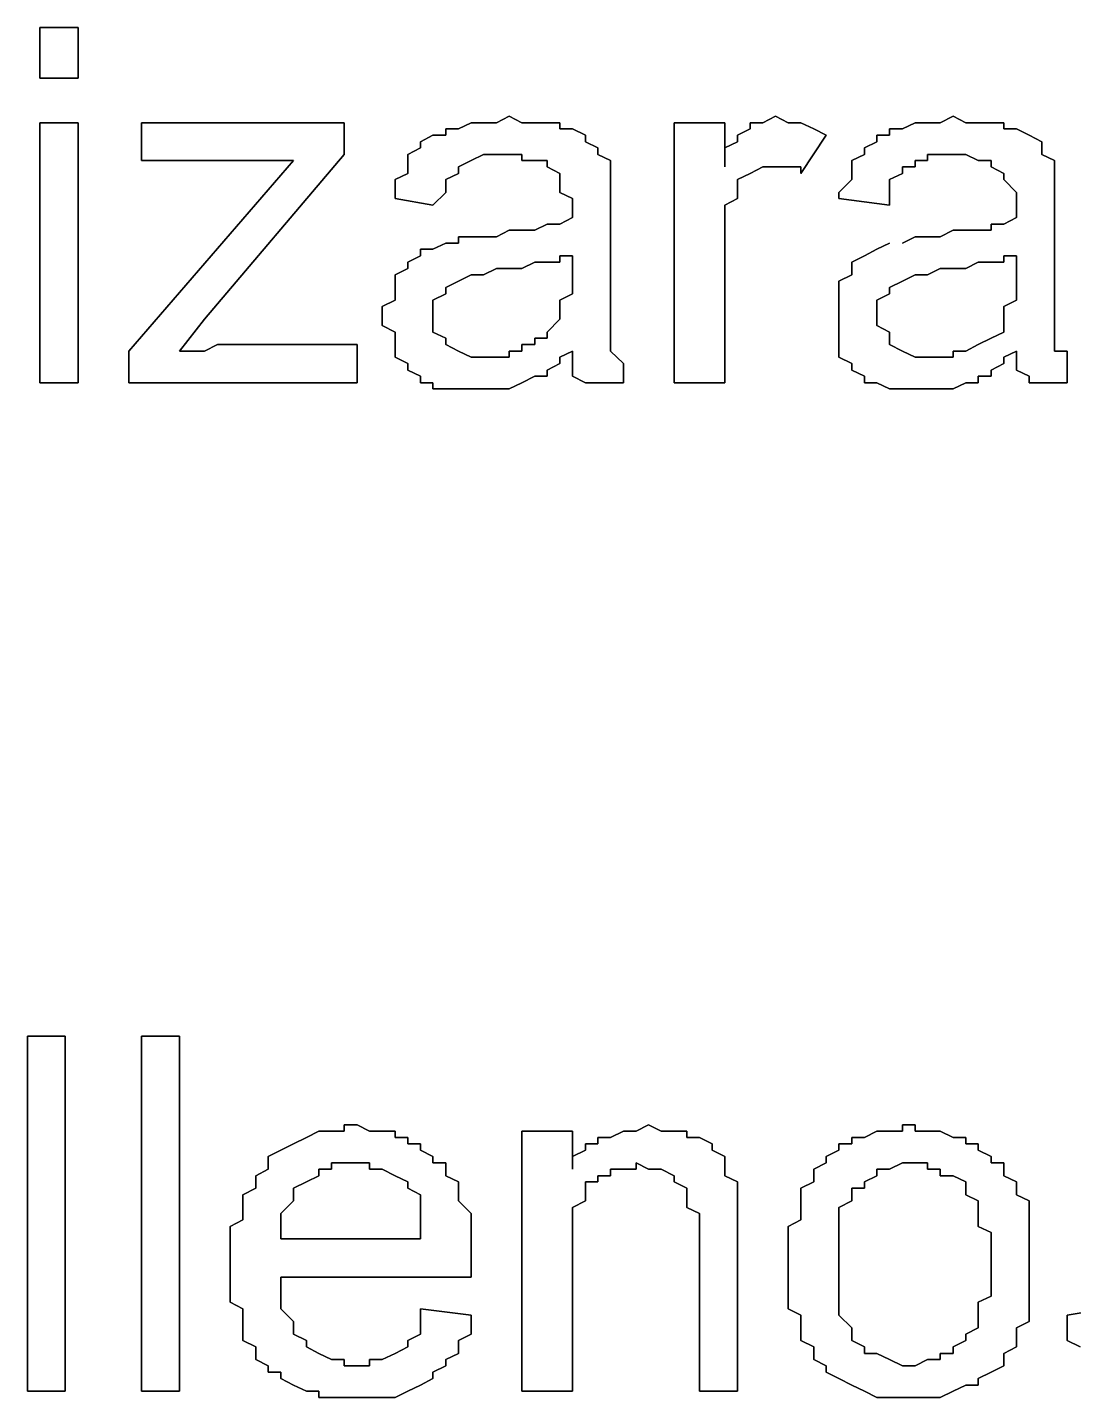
# Model space of a CAD drawing. Header units: metres. Extents: x 2.9 to 42.8, y 1.7 to 28.7.
# Drawn here: x 37.4968 to 37.7878, y 22.733 to 23.114 of the extents above; entities that cross this region are included whole.
import ezdxf

# ---------------------------------------------------------------- set-up
doc = ezdxf.new("R2010")
doc.units = ezdxf.units.M
doc.layers.add('GRIS', color=8, linetype='Continuous')

msp = doc.modelspace()

# ---------------------------------------------------------------- linework, layer by layer
at = {"layer": 'GRIS', "lineweight": -3}
for points in [[(37.5109, 23.114), (37.5003, 23.114), (37.5109, 23.114)], [(37.5003, 23.114), (37.5003, 23.0999), (37.5003, 23.114)], [(37.5109, 23.0999), (37.5109, 23.114), (37.5109, 23.0999)], [(37.5003, 23.0999), (37.5109, 23.0999), (37.5003, 23.0999)], [(37.6308, 23.0893), (37.6273, 23.0875), (37.6308, 23.0893)], [(37.6343, 23.0875), (37.6308, 23.0893), (37.6343, 23.0875)], [(37.7049, 23.0893), (37.7014, 23.0875), (37.7049, 23.0893)], [(37.7084, 23.0875), (37.7049, 23.0893), (37.7084, 23.0875)], [(37.7543, 23.0893), (37.7507, 23.0875), (37.7543, 23.0893)], [(37.7578, 23.0875), (37.7543, 23.0893), (37.7578, 23.0875)], [(37.5109, 23.0875), (37.5003, 23.0875), (37.5109, 23.0875)], [(37.5003, 23.0875), (37.5003, 23.0152), (37.5003, 23.0875)], [(37.5109, 23.0152), (37.5109, 23.0875), (37.5109, 23.0152)], [(37.5849, 23.0875), (37.5285, 23.0875), (37.5849, 23.0875)], [(37.5285, 23.0875), (37.5285, 23.077), (37.5285, 23.0875)], [(37.5849, 23.0787), (37.5849, 23.0875), (37.5849, 23.0787)], [(37.6167, 23.0858), (37.6132, 23.0858), (37.6167, 23.0858)], [(37.6132, 23.0858), (37.6132, 23.084), (37.6132, 23.0858)], [(37.6202, 23.0875), (37.6167, 23.0858), (37.6202, 23.0875)], [(37.6237, 23.0875), (37.6202, 23.0875), (37.6237, 23.0875)], [(37.6273, 23.0875), (37.6237, 23.0875), (37.6273, 23.0875)], [(37.6379, 23.0875), (37.6343, 23.0875), (37.6379, 23.0875)], [(37.6414, 23.0875), (37.6379, 23.0875), (37.6414, 23.0875)], [(37.6449, 23.0875), (37.6414, 23.0875), (37.6449, 23.0875)], [(37.6449, 23.0858), (37.6449, 23.0875), (37.6449, 23.0858)], [(37.6484, 23.0858), (37.6449, 23.0858), (37.6484, 23.0858)], [(37.652, 23.084), (37.6484, 23.0858), (37.652, 23.084)], [(37.6908, 23.0875), (37.6767, 23.0875), (37.6908, 23.0875)], [(37.6767, 23.0875), (37.6767, 23.0152), (37.6767, 23.0875)], [(37.6908, 23.0752), (37.6908, 23.0875), (37.6908, 23.0752)], [(37.6978, 23.0858), (37.6943, 23.084), (37.6978, 23.0858)], [(37.7014, 23.0875), (37.6978, 23.0875), (37.7014, 23.0875)], [(37.6978, 23.0875), (37.6978, 23.0858), (37.6978, 23.0875)], [(37.7119, 23.0875), (37.7084, 23.0875), (37.7119, 23.0875)], [(37.7155, 23.0858), (37.7119, 23.0875), (37.7155, 23.0858)], [(37.719, 23.084), (37.7155, 23.0858), (37.719, 23.084)], [(37.7402, 23.0858), (37.7366, 23.0858), (37.7402, 23.0858)], [(37.7366, 23.0858), (37.7366, 23.084), (37.7366, 23.0858)], [(37.7437, 23.0875), (37.7402, 23.0858), (37.7437, 23.0875)], [(37.7472, 23.0875), (37.7437, 23.0875), (37.7472, 23.0875)], [(37.7507, 23.0875), (37.7472, 23.0875), (37.7507, 23.0875)], [(37.7613, 23.0875), (37.7578, 23.0875), (37.7613, 23.0875)], [(37.7649, 23.0875), (37.7613, 23.0875), (37.7649, 23.0875)], [(37.7684, 23.0875), (37.7649, 23.0875), (37.7684, 23.0875)], [(37.7684, 23.0858), (37.7684, 23.0875), (37.7684, 23.0858)], [(37.7719, 23.0858), (37.7684, 23.0858), (37.7719, 23.0858)], [(37.7754, 23.084), (37.7719, 23.0858), (37.7754, 23.084)], [(37.6096, 23.084), (37.6061, 23.0822), (37.6096, 23.084)], [(37.6061, 23.0822), (37.6061, 23.0805), (37.6061, 23.0822)], [(37.6132, 23.084), (37.6096, 23.084), (37.6132, 23.084)], [(37.652, 23.0822), (37.652, 23.084), (37.652, 23.0822)], [(37.6555, 23.0805), (37.652, 23.0822), (37.6555, 23.0805)], [(37.6943, 23.0822), (37.6908, 23.0805), (37.6943, 23.0822)], [(37.6943, 23.084), (37.6943, 23.0822), (37.6943, 23.084)], [(37.7119, 23.0734), (37.719, 23.084), (37.7119, 23.0734)], [(37.7331, 23.0822), (37.7296, 23.0805), (37.7331, 23.0822)], [(37.7366, 23.084), (37.7331, 23.084), (37.7366, 23.084)], [(37.7331, 23.084), (37.7331, 23.0822), (37.7331, 23.084)], [(37.779, 23.0822), (37.7754, 23.084), (37.779, 23.0822)], [(37.779, 23.0805), (37.779, 23.0822), (37.779, 23.0805)], [(37.5461, 23.0329), (37.5849, 23.0787), (37.5461, 23.0329)], [(37.6061, 23.0805), (37.6026, 23.0787), (37.6061, 23.0805)], [(37.6026, 23.0787), (37.6026, 23.077), (37.6026, 23.0787)], [(37.6202, 23.077), (37.6237, 23.0787), (37.6202, 23.077)], [(37.6237, 23.0787), (37.6273, 23.0787), (37.6237, 23.0787)], [(37.6273, 23.0787), (37.6308, 23.0787), (37.6273, 23.0787)], [(37.6308, 23.0787), (37.6343, 23.0787), (37.6308, 23.0787)], [(37.6343, 23.0787), (37.6343, 23.077), (37.6343, 23.0787)], [(37.6555, 23.0787), (37.6555, 23.0805), (37.6555, 23.0787)], [(37.659, 23.077), (37.6555, 23.0787), (37.659, 23.077)], [(37.6908, 23.0805), (37.6908, 23.0787), (37.6908, 23.0805)], [(37.6908, 23.0787), (37.6908, 23.0752), (37.6908, 23.0787)], [(37.7296, 23.0787), (37.7261, 23.077), (37.7296, 23.0787)], [(37.7296, 23.0805), (37.7296, 23.0787), (37.7296, 23.0805)], [(37.7472, 23.077), (37.7472, 23.0787), (37.7472, 23.077)], [(37.7472, 23.0787), (37.7507, 23.0787), (37.7472, 23.0787)], [(37.7507, 23.0787), (37.7543, 23.0787), (37.7507, 23.0787)], [(37.7543, 23.0787), (37.7578, 23.0787), (37.7543, 23.0787)], [(37.7578, 23.0787), (37.7613, 23.077), (37.7578, 23.0787)], [(37.779, 23.0787), (37.779, 23.0805), (37.779, 23.0787)], [(37.7825, 23.077), (37.779, 23.0787), (37.7825, 23.077)], [(37.5708, 23.077), (37.525, 23.024), (37.5708, 23.077)], [(37.5285, 23.077), (37.5567, 23.077), (37.5285, 23.077)], [(37.5567, 23.077), (37.5603, 23.077), (37.5567, 23.077)], [(37.5603, 23.077), (37.5638, 23.077), (37.5603, 23.077)], [(37.5638, 23.077), (37.5673, 23.077), (37.5638, 23.077)], [(37.5673, 23.077), (37.5708, 23.077), (37.5673, 23.077)], [(37.6026, 23.0734), (37.5991, 23.0717), (37.6026, 23.0734)], [(37.6026, 23.077), (37.6026, 23.0752), (37.6026, 23.077)], [(37.6026, 23.0752), (37.6026, 23.0734), (37.6026, 23.0752)], [(37.6132, 23.0717), (37.6167, 23.0734), (37.6132, 23.0717)], [(37.6167, 23.0752), (37.6202, 23.077), (37.6167, 23.0752)], [(37.6167, 23.0734), (37.6167, 23.0752), (37.6167, 23.0734)], [(37.6343, 23.077), (37.6379, 23.077), (37.6343, 23.077)], [(37.6379, 23.077), (37.6414, 23.077), (37.6379, 23.077)], [(37.6414, 23.077), (37.6414, 23.0752), (37.6414, 23.077)], [(37.6414, 23.0752), (37.6449, 23.0734), (37.6414, 23.0752)], [(37.6449, 23.0734), (37.6449, 23.0717), (37.6449, 23.0734)], [(37.659, 23.0752), (37.659, 23.077), (37.659, 23.0752)], [(37.659, 23.0717), (37.659, 23.0752), (37.659, 23.0717)], [(37.6943, 23.0717), (37.6978, 23.0734), (37.6943, 23.0717)], [(37.6978, 23.0734), (37.7014, 23.0752), (37.6978, 23.0734)], [(37.7014, 23.0752), (37.7049, 23.0752), (37.7014, 23.0752)], [(37.7049, 23.0752), (37.7084, 23.0752), (37.7049, 23.0752)], [(37.7084, 23.0752), (37.7119, 23.0752), (37.7084, 23.0752)], [(37.7119, 23.0752), (37.7119, 23.0734), (37.7119, 23.0752)], [(37.7261, 23.077), (37.7261, 23.0752), (37.7261, 23.077)], [(37.7261, 23.0752), (37.7261, 23.0734), (37.7261, 23.0752)], [(37.7261, 23.0734), (37.7261, 23.0717), (37.7261, 23.0734)], [(37.7366, 23.0717), (37.7402, 23.0734), (37.7366, 23.0717)], [(37.7402, 23.0734), (37.7402, 23.0752), (37.7402, 23.0734)], [(37.7402, 23.0752), (37.7437, 23.0752), (37.7402, 23.0752)], [(37.7437, 23.0752), (37.7437, 23.077), (37.7437, 23.0752)], [(37.7437, 23.077), (37.7472, 23.077), (37.7437, 23.077)], [(37.7613, 23.077), (37.7649, 23.077), (37.7613, 23.077)], [(37.7649, 23.077), (37.7649, 23.0752), (37.7649, 23.077)], [(37.7649, 23.0752), (37.7684, 23.0734), (37.7649, 23.0752)], [(37.7684, 23.0734), (37.7684, 23.0717), (37.7684, 23.0734)], [(37.7825, 23.0752), (37.7825, 23.077), (37.7825, 23.0752)], [(37.7825, 23.0717), (37.7825, 23.0752), (37.7825, 23.0717)], [(37.5991, 23.0717), (37.5991, 23.0681), (37.5991, 23.0717)], [(37.6132, 23.0699), (37.6132, 23.0717), (37.6132, 23.0699)], [(37.6132, 23.0681), (37.6132, 23.0699), (37.6132, 23.0681)], [(37.6449, 23.0717), (37.6449, 23.0681), (37.6449, 23.0717)], [(37.659, 23.0681), (37.659, 23.0717), (37.659, 23.0681)], [(37.6943, 23.0699), (37.6943, 23.0717), (37.6943, 23.0699)], [(37.6943, 23.0681), (37.6943, 23.0699), (37.6943, 23.0681)], [(37.7261, 23.0717), (37.7225, 23.0681), (37.7261, 23.0717)], [(37.7366, 23.0699), (37.7366, 23.0717), (37.7366, 23.0699)], [(37.7366, 23.0681), (37.7366, 23.0699), (37.7366, 23.0681)], [(37.7684, 23.0717), (37.7719, 23.0681), (37.7684, 23.0717)], [(37.7825, 23.0681), (37.7825, 23.0717), (37.7825, 23.0681)], [(37.5991, 23.0681), (37.5991, 23.0664), (37.5991, 23.0681)], [(37.5991, 23.0664), (37.6096, 23.0646), (37.5991, 23.0664)], [(37.6096, 23.0646), (37.6132, 23.0681), (37.6096, 23.0646)], [(37.6449, 23.0681), (37.6484, 23.0664), (37.6449, 23.0681)], [(37.6484, 23.0664), (37.6484, 23.0628), (37.6484, 23.0664)], [(37.659, 23.0664), (37.659, 23.0681), (37.659, 23.0664)], [(37.659, 23.0628), (37.659, 23.0664), (37.659, 23.0628)], [(37.6908, 23.0646), (37.6943, 23.0664), (37.6908, 23.0646)], [(37.6943, 23.0664), (37.6943, 23.0681), (37.6943, 23.0664)], [(37.7225, 23.0681), (37.7225, 23.0664), (37.7225, 23.0681)], [(37.7225, 23.0664), (37.7366, 23.0646), (37.7225, 23.0664)], [(37.7366, 23.0646), (37.7366, 23.0681), (37.7366, 23.0646)], [(37.7719, 23.0681), (37.7719, 23.0664), (37.7719, 23.0681)], [(37.7719, 23.0664), (37.7719, 23.0628), (37.7719, 23.0664)], [(37.7825, 23.0664), (37.7825, 23.0681), (37.7825, 23.0664)], [(37.7825, 23.0628), (37.7825, 23.0664), (37.7825, 23.0628)], [(37.6484, 23.0628), (37.6484, 23.0611), (37.6484, 23.0628)], [(37.659, 23.0611), (37.659, 23.0628), (37.659, 23.0611)], [(37.6908, 23.0628), (37.6908, 23.0646), (37.6908, 23.0628)], [(37.6908, 23.0593), (37.6908, 23.0628), (37.6908, 23.0593)], [(37.7719, 23.0628), (37.7719, 23.0611), (37.7719, 23.0628)], [(37.7825, 23.0611), (37.7825, 23.0628), (37.7825, 23.0611)], [(37.6414, 23.0593), (37.6379, 23.0576), (37.6414, 23.0593)], [(37.6449, 23.0593), (37.6414, 23.0593), (37.6449, 23.0593)], [(37.6484, 23.0611), (37.6449, 23.0593), (37.6484, 23.0611)], [(37.659, 23.0452), (37.659, 23.0611), (37.659, 23.0452)], [(37.6908, 23.0576), (37.6908, 23.0593), (37.6908, 23.0576)], [(37.7684, 23.0593), (37.7649, 23.0593), (37.7684, 23.0593)], [(37.7649, 23.0593), (37.7649, 23.0576), (37.7649, 23.0593)], [(37.7719, 23.0611), (37.7684, 23.0593), (37.7719, 23.0611)], [(37.7825, 23.0452), (37.7825, 23.0611), (37.7825, 23.0452)], [(37.6202, 23.0558), (37.6167, 23.0558), (37.6202, 23.0558)], [(37.6167, 23.0558), (37.6167, 23.054), (37.6167, 23.0558)], [(37.6237, 23.0558), (37.6202, 23.0558), (37.6237, 23.0558)], [(37.6273, 23.0558), (37.6237, 23.0558), (37.6273, 23.0558)], [(37.6308, 23.0576), (37.6273, 23.0558), (37.6308, 23.0576)], [(37.6343, 23.0576), (37.6308, 23.0576), (37.6343, 23.0576)], [(37.6379, 23.0576), (37.6343, 23.0576), (37.6379, 23.0576)], [(37.6908, 23.0558), (37.6908, 23.0576), (37.6908, 23.0558)], [(37.6908, 23.0523), (37.6908, 23.0558), (37.6908, 23.0523)], [(37.7437, 23.0558), (37.7402, 23.054), (37.7437, 23.0558)], [(37.7472, 23.0558), (37.7437, 23.0558), (37.7472, 23.0558)], [(37.7507, 23.0558), (37.7472, 23.0558), (37.7507, 23.0558)], [(37.7543, 23.0576), (37.7507, 23.0558), (37.7543, 23.0576)], [(37.7578, 23.0576), (37.7543, 23.0576), (37.7578, 23.0576)], [(37.7613, 23.0576), (37.7578, 23.0576), (37.7613, 23.0576)], [(37.7649, 23.0576), (37.7613, 23.0576), (37.7649, 23.0576)], [(37.6096, 23.0523), (37.6061, 23.0523), (37.6096, 23.0523)], [(37.6061, 23.0523), (37.6061, 23.0505), (37.6061, 23.0523)], [(37.6132, 23.054), (37.6096, 23.0523), (37.6132, 23.054)], [(37.6167, 23.054), (37.6132, 23.054), (37.6167, 23.054)], [(37.6908, 23.0152), (37.6908, 23.0523), (37.6908, 23.0152)], [(37.7331, 23.0523), (37.7296, 23.0505), (37.7331, 23.0523)], [(37.7366, 23.054), (37.7331, 23.0523), (37.7366, 23.054)], [(37.6026, 23.047), (37.5991, 23.0452), (37.6026, 23.047)], [(37.6061, 23.0505), (37.6026, 23.0487), (37.6061, 23.0505)], [(37.6026, 23.0487), (37.6026, 23.047), (37.6026, 23.0487)], [(37.6237, 23.0452), (37.6273, 23.047), (37.6237, 23.0452)], [(37.6273, 23.047), (37.6308, 23.047), (37.6273, 23.047)], [(37.6308, 23.047), (37.6343, 23.047), (37.6308, 23.047)], [(37.6343, 23.047), (37.6379, 23.0487), (37.6343, 23.047)], [(37.6379, 23.0487), (37.6414, 23.0487), (37.6379, 23.0487)], [(37.6414, 23.0487), (37.6449, 23.0487), (37.6414, 23.0487)], [(37.6449, 23.0487), (37.6449, 23.0505), (37.6449, 23.0487)], [(37.6449, 23.0505), (37.6484, 23.0505), (37.6449, 23.0505)], [(37.6484, 23.0505), (37.6484, 23.047), (37.6484, 23.0505)], [(37.6484, 23.047), (37.6484, 23.0452), (37.6484, 23.047)], [(37.7296, 23.0505), (37.7261, 23.0487), (37.7296, 23.0505)], [(37.7261, 23.0487), (37.7261, 23.047), (37.7261, 23.0487)], [(37.7261, 23.047), (37.7261, 23.0452), (37.7261, 23.047)], [(37.7472, 23.0452), (37.7507, 23.047), (37.7472, 23.0452)], [(37.7507, 23.047), (37.7543, 23.047), (37.7507, 23.047)], [(37.7543, 23.047), (37.7578, 23.047), (37.7543, 23.047)], [(37.7578, 23.047), (37.7613, 23.0487), (37.7578, 23.047)], [(37.7613, 23.0487), (37.7649, 23.0487), (37.7613, 23.0487)], [(37.7649, 23.0487), (37.7684, 23.0487), (37.7649, 23.0487)], [(37.7684, 23.0487), (37.7684, 23.0505), (37.7684, 23.0487)], [(37.7684, 23.0505), (37.7719, 23.0505), (37.7684, 23.0505)], [(37.7719, 23.0505), (37.7719, 23.047), (37.7719, 23.0505)], [(37.7719, 23.047), (37.7719, 23.0452), (37.7719, 23.047)], [(37.5991, 23.0452), (37.5991, 23.0434), (37.5991, 23.0452)], [(37.5991, 23.0434), (37.5991, 23.0399), (37.5991, 23.0434)], [(37.6132, 23.0417), (37.6167, 23.0434), (37.6132, 23.0417)], [(37.6167, 23.0434), (37.6202, 23.0452), (37.6167, 23.0434)], [(37.6202, 23.0452), (37.6237, 23.0452), (37.6202, 23.0452)], [(37.6484, 23.0452), (37.6484, 23.0434), (37.6484, 23.0452)], [(37.6484, 23.0434), (37.6484, 23.0399), (37.6484, 23.0434)], [(37.659, 23.0417), (37.659, 23.0452), (37.659, 23.0417)], [(37.7261, 23.0452), (37.7225, 23.0434), (37.7261, 23.0452)], [(37.7225, 23.0434), (37.7225, 23.0399), (37.7225, 23.0434)], [(37.7366, 23.0417), (37.7402, 23.0434), (37.7366, 23.0417)], [(37.7402, 23.0434), (37.7437, 23.0452), (37.7402, 23.0434)], [(37.7437, 23.0452), (37.7472, 23.0452), (37.7437, 23.0452)], [(37.7719, 23.0452), (37.7719, 23.0434), (37.7719, 23.0452)], [(37.7719, 23.0434), (37.7719, 23.0399), (37.7719, 23.0434)], [(37.7825, 23.0417), (37.7825, 23.0452), (37.7825, 23.0417)], [(37.5991, 23.0399), (37.5991, 23.0382), (37.5991, 23.0399)], [(37.6096, 23.0382), (37.6132, 23.0399), (37.6096, 23.0382)], [(37.6132, 23.0399), (37.6132, 23.0417), (37.6132, 23.0399)], [(37.6484, 23.0399), (37.6449, 23.0382), (37.6484, 23.0399)], [(37.659, 23.0382), (37.659, 23.0417), (37.659, 23.0382)], [(37.7225, 23.0399), (37.7225, 23.0382), (37.7225, 23.0399)], [(37.7331, 23.0382), (37.7366, 23.0399), (37.7331, 23.0382)], [(37.7366, 23.0399), (37.7366, 23.0417), (37.7366, 23.0399)], [(37.7719, 23.0399), (37.7719, 23.0382), (37.7719, 23.0399)], [(37.7825, 23.0382), (37.7825, 23.0417), (37.7825, 23.0382)], [(37.5991, 23.0382), (37.5955, 23.0364), (37.5991, 23.0382)], [(37.5955, 23.0364), (37.5955, 23.0329), (37.5955, 23.0364)], [(37.6096, 23.0346), (37.6096, 23.0382), (37.6096, 23.0346)], [(37.6449, 23.0382), (37.6449, 23.0364), (37.6449, 23.0382)], [(37.6449, 23.0364), (37.6449, 23.0346), (37.6449, 23.0364)], [(37.659, 23.0346), (37.659, 23.0382), (37.659, 23.0346)], [(37.7225, 23.0382), (37.7225, 23.0364), (37.7225, 23.0382)], [(37.7225, 23.0364), (37.7225, 23.0329), (37.7225, 23.0364)], [(37.7331, 23.0346), (37.7331, 23.0382), (37.7331, 23.0346)], [(37.7719, 23.0382), (37.7684, 23.0364), (37.7719, 23.0382)], [(37.7684, 23.0364), (37.7684, 23.0346), (37.7684, 23.0364)], [(37.7825, 23.0346), (37.7825, 23.0382), (37.7825, 23.0346)], [(37.5391, 23.024), (37.5461, 23.0329), (37.5391, 23.024)], [(37.5955, 23.0329), (37.5955, 23.0311), (37.5955, 23.0329)], [(37.6096, 23.0311), (37.6096, 23.0346), (37.6096, 23.0311)], [(37.6449, 23.0329), (37.6414, 23.0293), (37.6449, 23.0329)], [(37.6449, 23.0346), (37.6449, 23.0329), (37.6449, 23.0346)], [(37.659, 23.0329), (37.659, 23.0346), (37.659, 23.0329)], [(37.659, 23.0293), (37.659, 23.0329), (37.659, 23.0293)], [(37.7225, 23.0329), (37.7225, 23.0311), (37.7225, 23.0329)], [(37.7331, 23.0311), (37.7331, 23.0346), (37.7331, 23.0311)], [(37.7684, 23.0346), (37.7684, 23.0329), (37.7684, 23.0346)], [(37.7684, 23.0329), (37.7684, 23.0293), (37.7684, 23.0329)], [(37.7825, 23.0329), (37.7825, 23.0346), (37.7825, 23.0329)], [(37.7825, 23.0293), (37.7825, 23.0329), (37.7825, 23.0293)], [(37.5955, 23.0311), (37.5991, 23.0293), (37.5955, 23.0311)], [(37.5991, 23.0293), (37.5991, 23.0258), (37.5991, 23.0293)], [(37.6096, 23.0293), (37.6096, 23.0311), (37.6096, 23.0293)], [(37.6132, 23.0276), (37.6096, 23.0293), (37.6132, 23.0276)], [(37.6414, 23.0293), (37.6414, 23.0276), (37.6414, 23.0293)], [(37.659, 23.0276), (37.659, 23.0293), (37.659, 23.0276)], [(37.7225, 23.0311), (37.7225, 23.0293), (37.7225, 23.0311)], [(37.7225, 23.0293), (37.7225, 23.0258), (37.7225, 23.0293)], [(37.7366, 23.0293), (37.7331, 23.0311), (37.7366, 23.0293)], [(37.7366, 23.0276), (37.7366, 23.0293), (37.7366, 23.0276)], [(37.7684, 23.0293), (37.7649, 23.0276), (37.7684, 23.0293)], [(37.7825, 23.0276), (37.7825, 23.0293), (37.7825, 23.0276)], [(37.525, 23.024), (37.525, 23.0152), (37.525, 23.024)], [(37.5426, 23.024), (37.5391, 23.024), (37.5426, 23.024)], [(37.5461, 23.024), (37.5426, 23.024), (37.5461, 23.024)], [(37.5497, 23.0258), (37.5461, 23.024), (37.5497, 23.0258)], [(37.5532, 23.0258), (37.5497, 23.0258), (37.5532, 23.0258)], [(37.5567, 23.0258), (37.5532, 23.0258), (37.5567, 23.0258)], [(37.5885, 23.0258), (37.5567, 23.0258), (37.5885, 23.0258)], [(37.5885, 23.0152), (37.5885, 23.0258), (37.5885, 23.0152)], [(37.5991, 23.0258), (37.5991, 23.024), (37.5991, 23.0258)], [(37.5991, 23.024), (37.5991, 23.0223), (37.5991, 23.024)], [(37.6132, 23.0258), (37.6132, 23.0276), (37.6132, 23.0258)], [(37.6167, 23.024), (37.6132, 23.0258), (37.6167, 23.024)], [(37.6202, 23.0223), (37.6167, 23.024), (37.6202, 23.0223)], [(37.6343, 23.024), (37.6308, 23.024), (37.6343, 23.024)], [(37.6308, 23.024), (37.6308, 23.0223), (37.6308, 23.024)], [(37.6379, 23.0258), (37.6343, 23.0258), (37.6379, 23.0258)], [(37.6343, 23.0258), (37.6343, 23.024), (37.6343, 23.0258)], [(37.6414, 23.0276), (37.6379, 23.0276), (37.6414, 23.0276)], [(37.6379, 23.0276), (37.6379, 23.0258), (37.6379, 23.0276)], [(37.6449, 23.0223), (37.6484, 23.024), (37.6449, 23.0223)], [(37.6484, 23.024), (37.6484, 23.0205), (37.6484, 23.024)], [(37.659, 23.0258), (37.659, 23.0276), (37.659, 23.0258)], [(37.659, 23.024), (37.659, 23.0258), (37.659, 23.024)], [(37.6626, 23.0205), (37.659, 23.024), (37.6626, 23.0205)], [(37.7225, 23.0258), (37.7225, 23.024), (37.7225, 23.0258)], [(37.7225, 23.024), (37.7225, 23.0223), (37.7225, 23.024)], [(37.7366, 23.0258), (37.7366, 23.0276), (37.7366, 23.0258)], [(37.7402, 23.024), (37.7366, 23.0258), (37.7402, 23.024)], [(37.7437, 23.0223), (37.7402, 23.024), (37.7437, 23.0223)], [(37.7578, 23.024), (37.7543, 23.024), (37.7578, 23.024)], [(37.7543, 23.024), (37.7543, 23.0223), (37.7543, 23.024)], [(37.7613, 23.0258), (37.7578, 23.024), (37.7613, 23.0258)], [(37.7649, 23.0276), (37.7613, 23.0258), (37.7649, 23.0276)], [(37.7684, 23.0223), (37.7719, 23.024), (37.7684, 23.0223)], [(37.7719, 23.024), (37.7719, 23.0205), (37.7719, 23.024)], [(37.7825, 23.0258), (37.7825, 23.0276), (37.7825, 23.0258)], [(37.7825, 23.024), (37.7825, 23.0258), (37.7825, 23.024)], [(37.786, 23.024), (37.7825, 23.024), (37.786, 23.024)], [(37.786, 23.0205), (37.786, 23.024), (37.786, 23.0205)], [(37.5991, 23.0223), (37.6026, 23.0205), (37.5991, 23.0223)], [(37.6026, 23.0205), (37.6026, 23.0187), (37.6026, 23.0205)], [(37.6237, 23.0223), (37.6202, 23.0223), (37.6237, 23.0223)], [(37.6273, 23.0223), (37.6237, 23.0223), (37.6273, 23.0223)], [(37.6308, 23.0223), (37.6273, 23.0223), (37.6308, 23.0223)], [(37.6414, 23.0187), (37.6449, 23.0205), (37.6414, 23.0187)], [(37.6449, 23.0205), (37.6449, 23.0223), (37.6449, 23.0205)], [(37.6484, 23.0205), (37.6484, 23.0187), (37.6484, 23.0205)], [(37.6626, 23.0187), (37.6626, 23.0205), (37.6626, 23.0187)], [(37.7225, 23.0223), (37.7261, 23.0205), (37.7225, 23.0223)], [(37.7261, 23.0205), (37.7261, 23.0187), (37.7261, 23.0205)], [(37.7472, 23.0223), (37.7437, 23.0223), (37.7472, 23.0223)], [(37.7507, 23.0223), (37.7472, 23.0223), (37.7507, 23.0223)], [(37.7543, 23.0223), (37.7507, 23.0223), (37.7543, 23.0223)], [(37.7649, 23.0187), (37.7684, 23.0205), (37.7649, 23.0187)], [(37.7684, 23.0205), (37.7684, 23.0223), (37.7684, 23.0205)], [(37.7719, 23.0205), (37.7719, 23.0187), (37.7719, 23.0205)], [(37.786, 23.0187), (37.786, 23.0205), (37.786, 23.0187)], [(37.6026, 23.0187), (37.6061, 23.017), (37.6026, 23.0187)], [(37.6061, 23.017), (37.6061, 23.0152), (37.6061, 23.017)], [(37.6343, 23.0152), (37.6379, 23.017), (37.6343, 23.0152)], [(37.6379, 23.017), (37.6414, 23.017), (37.6379, 23.017)], [(37.6414, 23.017), (37.6414, 23.0187), (37.6414, 23.017)], [(37.6484, 23.0187), (37.6484, 23.017), (37.6484, 23.0187)], [(37.6484, 23.017), (37.652, 23.0152), (37.6484, 23.017)], [(37.6626, 23.017), (37.6626, 23.0187), (37.6626, 23.017)], [(37.6626, 23.0152), (37.6626, 23.017), (37.6626, 23.0152)], [(37.7261, 23.0187), (37.7296, 23.017), (37.7261, 23.0187)], [(37.7296, 23.017), (37.7296, 23.0152), (37.7296, 23.017)], [(37.7613, 23.0152), (37.7613, 23.017), (37.7613, 23.0152)], [(37.7613, 23.017), (37.7649, 23.017), (37.7613, 23.017)], [(37.7649, 23.017), (37.7649, 23.0187), (37.7649, 23.017)], [(37.7719, 23.0187), (37.7754, 23.017), (37.7719, 23.0187)], [(37.7754, 23.017), (37.7754, 23.0152), (37.7754, 23.017)], [(37.786, 23.017), (37.786, 23.0187), (37.786, 23.017)], [(37.786, 23.0152), (37.786, 23.017), (37.786, 23.0152)], [(37.5003, 23.0152), (37.5109, 23.0152), (37.5003, 23.0152)], [(37.525, 23.0152), (37.5885, 23.0152), (37.525, 23.0152)], [(37.6061, 23.0152), (37.6096, 23.0152), (37.6061, 23.0152)], [(37.6096, 23.0152), (37.6096, 23.0135), (37.6096, 23.0152)], [(37.6096, 23.0135), (37.6132, 23.0135), (37.6096, 23.0135)], [(37.6132, 23.0135), (37.6167, 23.0135), (37.6132, 23.0135)], [(37.6167, 23.0135), (37.6202, 23.0135), (37.6167, 23.0135)], [(37.6202, 23.0135), (37.6237, 23.0135), (37.6202, 23.0135)], [(37.6237, 23.0135), (37.6273, 23.0135), (37.6237, 23.0135)], [(37.6273, 23.0135), (37.6308, 23.0135), (37.6273, 23.0135)], [(37.6308, 23.0135), (37.6343, 23.0152), (37.6308, 23.0135)], [(37.652, 23.0152), (37.6626, 23.0152), (37.652, 23.0152)], [(37.6767, 23.0152), (37.6908, 23.0152), (37.6767, 23.0152)], [(37.7296, 23.0152), (37.7331, 23.0152), (37.7296, 23.0152)], [(37.7331, 23.0152), (37.7366, 23.0135), (37.7331, 23.0152)], [(37.7366, 23.0135), (37.7402, 23.0135), (37.7366, 23.0135)], [(37.7402, 23.0135), (37.7437, 23.0135), (37.7402, 23.0135)], [(37.7437, 23.0135), (37.7472, 23.0135), (37.7437, 23.0135)], [(37.7472, 23.0135), (37.7507, 23.0135), (37.7472, 23.0135)], [(37.7507, 23.0135), (37.7543, 23.0135), (37.7507, 23.0135)], [(37.7543, 23.0135), (37.7578, 23.0152), (37.7543, 23.0135)], [(37.7578, 23.0152), (37.7613, 23.0152), (37.7578, 23.0152)], [(37.7754, 23.0152), (37.786, 23.0152), (37.7754, 23.0152)], [(37.5073, 22.8335), (37.4968, 22.8335), (37.5073, 22.8335)], [(37.4968, 22.8335), (37.4968, 22.7348), (37.4968, 22.8335)], [(37.5073, 22.7348), (37.5073, 22.8335), (37.5073, 22.7348)], [(37.5391, 22.8335), (37.5285, 22.8335), (37.5391, 22.8335)], [(37.5285, 22.8335), (37.5285, 22.7348), (37.5285, 22.8335)], [(37.5391, 22.7348), (37.5391, 22.8335), (37.5391, 22.7348)], [(37.5779, 22.8071), (37.5744, 22.8053), (37.5779, 22.8071)], [(37.5814, 22.8071), (37.5779, 22.8071), (37.5814, 22.8071)], [(37.5849, 22.8071), (37.5814, 22.8071), (37.5849, 22.8071)], [(37.5885, 22.8088), (37.5849, 22.8088), (37.5885, 22.8088)], [(37.5849, 22.8088), (37.5849, 22.8071), (37.5849, 22.8088)], [(37.592, 22.8071), (37.5885, 22.8088), (37.592, 22.8071)], [(37.5955, 22.8071), (37.592, 22.8071), (37.5955, 22.8071)], [(37.5991, 22.8071), (37.5955, 22.8071), (37.5991, 22.8071)], [(37.5991, 22.8053), (37.5991, 22.8071), (37.5991, 22.8053)], [(37.6484, 22.8071), (37.6343, 22.8071), (37.6484, 22.8071)], [(37.6343, 22.8071), (37.6343, 22.7348), (37.6343, 22.8071)], [(37.6484, 22.7965), (37.6484, 22.8071), (37.6484, 22.7965)], [(37.6626, 22.8071), (37.659, 22.8053), (37.6626, 22.8071)], [(37.6661, 22.8071), (37.6626, 22.8071), (37.6661, 22.8071)], [(37.6696, 22.8088), (37.6661, 22.8071), (37.6696, 22.8088)], [(37.6731, 22.8071), (37.6696, 22.8088), (37.6731, 22.8071)], [(37.6767, 22.8071), (37.6731, 22.8071), (37.6767, 22.8071)], [(37.6802, 22.8071), (37.6767, 22.8071), (37.6802, 22.8071)], [(37.6802, 22.8053), (37.6802, 22.8071), (37.6802, 22.8053)], [(37.7331, 22.8071), (37.7296, 22.8053), (37.7331, 22.8071)], [(37.7366, 22.8071), (37.7331, 22.8071), (37.7366, 22.8071)], [(37.7402, 22.8071), (37.7366, 22.8071), (37.7402, 22.8071)], [(37.7437, 22.8088), (37.7402, 22.8088), (37.7437, 22.8088)], [(37.7402, 22.8088), (37.7402, 22.8071), (37.7402, 22.8088)], [(37.7437, 22.8071), (37.7437, 22.8088), (37.7437, 22.8071)], [(37.7472, 22.8071), (37.7437, 22.8071), (37.7472, 22.8071)], [(37.7507, 22.8071), (37.7472, 22.8071), (37.7507, 22.8071)], [(37.7543, 22.8053), (37.7507, 22.8071), (37.7543, 22.8053)], [(37.5708, 22.8036), (37.5673, 22.8018), (37.5708, 22.8036)], [(37.5744, 22.8053), (37.5708, 22.8036), (37.5744, 22.8053)], [(37.6026, 22.8053), (37.5991, 22.8053), (37.6026, 22.8053)], [(37.6026, 22.8036), (37.6026, 22.8053), (37.6026, 22.8036)], [(37.6061, 22.8036), (37.6026, 22.8036), (37.6061, 22.8036)], [(37.6061, 22.8018), (37.6061, 22.8036), (37.6061, 22.8018)], [(37.6555, 22.8036), (37.652, 22.8036), (37.6555, 22.8036)], [(37.652, 22.8036), (37.652, 22.8018), (37.652, 22.8036)], [(37.659, 22.8053), (37.6555, 22.8053), (37.659, 22.8053)], [(37.6555, 22.8053), (37.6555, 22.8036), (37.6555, 22.8053)], [(37.6837, 22.8053), (37.6802, 22.8053), (37.6837, 22.8053)], [(37.6873, 22.8036), (37.6837, 22.8053), (37.6873, 22.8036)], [(37.6873, 22.8018), (37.6873, 22.8036), (37.6873, 22.8018)], [(37.7261, 22.8036), (37.7225, 22.8036), (37.7261, 22.8036)], [(37.7225, 22.8036), (37.7225, 22.8018), (37.7225, 22.8036)], [(37.7296, 22.8053), (37.7261, 22.8053), (37.7296, 22.8053)], [(37.7261, 22.8053), (37.7261, 22.8036), (37.7261, 22.8053)], [(37.7578, 22.8053), (37.7543, 22.8053), (37.7578, 22.8053)], [(37.7578, 22.8036), (37.7578, 22.8053), (37.7578, 22.8036)], [(37.7613, 22.8036), (37.7578, 22.8036), (37.7613, 22.8036)], [(37.7613, 22.8018), (37.7613, 22.8036), (37.7613, 22.8018)], [(37.5673, 22.8018), (37.5638, 22.8), (37.5673, 22.8018)], [(37.5638, 22.8), (37.5638, 22.7983), (37.5638, 22.8)], [(37.6096, 22.8), (37.6061, 22.8018), (37.6096, 22.8)], [(37.6096, 22.7983), (37.6096, 22.8), (37.6096, 22.7983)], [(37.652, 22.8018), (37.6484, 22.8), (37.652, 22.8018)], [(37.6484, 22.8), (37.6484, 22.7983), (37.6484, 22.8)], [(37.6908, 22.8), (37.6873, 22.8018), (37.6908, 22.8)], [(37.6908, 22.7983), (37.6908, 22.8), (37.6908, 22.7983)], [(37.7225, 22.8018), (37.719, 22.8), (37.7225, 22.8018)], [(37.719, 22.8), (37.719, 22.7983), (37.719, 22.8)], [(37.7649, 22.8), (37.7613, 22.8018), (37.7649, 22.8)], [(37.7649, 22.7983), (37.7649, 22.8), (37.7649, 22.7983)], [(37.5638, 22.7965), (37.5603, 22.7947), (37.5638, 22.7965)], [(37.5638, 22.7983), (37.5638, 22.7965), (37.5638, 22.7983)], [(37.5779, 22.7947), (37.5779, 22.7965), (37.5779, 22.7947)], [(37.5779, 22.7965), (37.5814, 22.7965), (37.5779, 22.7965)], [(37.5814, 22.7965), (37.5814, 22.7983), (37.5814, 22.7965)], [(37.5814, 22.7983), (37.5849, 22.7983), (37.5814, 22.7983)], [(37.5849, 22.7983), (37.5885, 22.7983), (37.5849, 22.7983)], [(37.5885, 22.7983), (37.592, 22.7983), (37.5885, 22.7983)], [(37.592, 22.7983), (37.592, 22.7965), (37.592, 22.7983)], [(37.592, 22.7965), (37.5955, 22.7965), (37.592, 22.7965)], [(37.5955, 22.7965), (37.5991, 22.7947), (37.5955, 22.7965)], [(37.6132, 22.7983), (37.6096, 22.7983), (37.6132, 22.7983)], [(37.6132, 22.7965), (37.6132, 22.7983), (37.6132, 22.7965)], [(37.6132, 22.7947), (37.6132, 22.7965), (37.6132, 22.7947)], [(37.6484, 22.7983), (37.6484, 22.7965), (37.6484, 22.7983)], [(37.659, 22.7947), (37.659, 22.7965), (37.659, 22.7947)], [(37.659, 22.7965), (37.6626, 22.7965), (37.659, 22.7965)], [(37.6626, 22.7965), (37.6661, 22.7965), (37.6626, 22.7965)], [(37.6661, 22.7965), (37.6661, 22.7983), (37.6661, 22.7965)], [(37.6661, 22.7983), (37.6696, 22.7965), (37.6661, 22.7983)], [(37.6696, 22.7965), (37.6731, 22.7965), (37.6696, 22.7965)], [(37.6731, 22.7965), (37.6767, 22.7947), (37.6731, 22.7965)], [(37.6908, 22.7947), (37.6908, 22.7983), (37.6908, 22.7947)], [(37.719, 22.7983), (37.7155, 22.7965), (37.719, 22.7983)], [(37.7155, 22.7965), (37.7155, 22.7947), (37.7155, 22.7965)], [(37.7331, 22.7947), (37.7331, 22.7965), (37.7331, 22.7947)], [(37.7331, 22.7965), (37.7366, 22.7965), (37.7331, 22.7965)], [(37.7366, 22.7965), (37.7402, 22.7983), (37.7366, 22.7965)], [(37.7402, 22.7983), (37.7437, 22.7983), (37.7402, 22.7983)], [(37.7437, 22.7983), (37.7472, 22.7983), (37.7437, 22.7983)], [(37.7472, 22.7983), (37.7472, 22.7965), (37.7472, 22.7983)], [(37.7472, 22.7965), (37.7507, 22.7965), (37.7472, 22.7965)], [(37.7507, 22.7965), (37.7507, 22.7947), (37.7507, 22.7965)], [(37.7684, 22.7983), (37.7649, 22.7983), (37.7684, 22.7983)], [(37.7684, 22.7965), (37.7684, 22.7983), (37.7684, 22.7965)], [(37.7684, 22.7947), (37.7684, 22.7965), (37.7684, 22.7947)], [(37.5603, 22.7947), (37.5603, 22.793), (37.5603, 22.7947)], [(37.5603, 22.793), (37.5603, 22.7912), (37.5603, 22.793)], [(37.5708, 22.7912), (37.5744, 22.793), (37.5708, 22.7912)], [(37.5744, 22.793), (37.5779, 22.7947), (37.5744, 22.793)], [(37.5991, 22.7947), (37.6026, 22.793), (37.5991, 22.7947)], [(37.6026, 22.793), (37.6026, 22.7912), (37.6026, 22.793)], [(37.6167, 22.793), (37.6132, 22.7947), (37.6167, 22.793)], [(37.6167, 22.7912), (37.6167, 22.793), (37.6167, 22.7912)], [(37.652, 22.7912), (37.652, 22.793), (37.652, 22.7912)], [(37.652, 22.793), (37.6555, 22.793), (37.652, 22.793)], [(37.6555, 22.793), (37.6555, 22.7947), (37.6555, 22.793)], [(37.6555, 22.7947), (37.659, 22.7947), (37.6555, 22.7947)], [(37.6767, 22.7947), (37.6767, 22.793), (37.6767, 22.7947)], [(37.6767, 22.793), (37.6802, 22.7912), (37.6767, 22.793)], [(37.6943, 22.793), (37.6908, 22.7947), (37.6943, 22.793)], [(37.6943, 22.7912), (37.6943, 22.793), (37.6943, 22.7912)], [(37.7155, 22.793), (37.7119, 22.7912), (37.7155, 22.793)], [(37.7155, 22.7947), (37.7155, 22.793), (37.7155, 22.7947)], [(37.7296, 22.793), (37.7331, 22.7947), (37.7296, 22.793)], [(37.7296, 22.7912), (37.7296, 22.793), (37.7296, 22.7912)], [(37.7507, 22.7947), (37.7543, 22.7947), (37.7507, 22.7947)], [(37.7543, 22.7947), (37.7578, 22.793), (37.7543, 22.7947)], [(37.7578, 22.793), (37.7578, 22.7912), (37.7578, 22.793)], [(37.7719, 22.793), (37.7684, 22.7947), (37.7719, 22.793)], [(37.7719, 22.7912), (37.7719, 22.793), (37.7719, 22.7912)], [(37.5603, 22.7912), (37.5567, 22.7894), (37.5603, 22.7912)], [(37.5567, 22.7894), (37.5567, 22.7877), (37.5567, 22.7894)], [(37.5567, 22.7877), (37.5567, 22.7842), (37.5567, 22.7877)], [(37.5673, 22.7842), (37.5708, 22.7877), (37.5673, 22.7842)], [(37.5708, 22.7894), (37.5708, 22.7912), (37.5708, 22.7894)], [(37.5708, 22.7877), (37.5708, 22.7894), (37.5708, 22.7877)], [(37.6026, 22.7912), (37.6061, 22.7894), (37.6026, 22.7912)], [(37.6061, 22.7894), (37.6061, 22.7877), (37.6061, 22.7894)], [(37.6061, 22.7877), (37.6061, 22.7842), (37.6061, 22.7877)], [(37.6167, 22.7894), (37.6167, 22.7912), (37.6167, 22.7894)], [(37.6167, 22.7877), (37.6167, 22.7894), (37.6167, 22.7877)], [(37.6202, 22.7842), (37.6167, 22.7877), (37.6202, 22.7842)], [(37.6484, 22.7859), (37.652, 22.7877), (37.6484, 22.7859)], [(37.652, 22.7894), (37.652, 22.7912), (37.652, 22.7894)], [(37.652, 22.7877), (37.652, 22.7894), (37.652, 22.7877)], [(37.6802, 22.7912), (37.6802, 22.7894), (37.6802, 22.7912)], [(37.6802, 22.7894), (37.6802, 22.7877), (37.6802, 22.7894)], [(37.6802, 22.7877), (37.6802, 22.7859), (37.6802, 22.7877)], [(37.6943, 22.7894), (37.6943, 22.7912), (37.6943, 22.7894)], [(37.6943, 22.7877), (37.6943, 22.7894), (37.6943, 22.7877)], [(37.6943, 22.7842), (37.6943, 22.7877), (37.6943, 22.7842)], [(37.7119, 22.7912), (37.7119, 22.7894), (37.7119, 22.7912)], [(37.7119, 22.7894), (37.7119, 22.7877), (37.7119, 22.7894)], [(37.7119, 22.7877), (37.7119, 22.7859), (37.7119, 22.7877)], [(37.7225, 22.7859), (37.7261, 22.7877), (37.7225, 22.7859)], [(37.7261, 22.7894), (37.7261, 22.7912), (37.7261, 22.7894)], [(37.7261, 22.7912), (37.7296, 22.7912), (37.7261, 22.7912)], [(37.7261, 22.7877), (37.7261, 22.7894), (37.7261, 22.7877)], [(37.7578, 22.7912), (37.7578, 22.7894), (37.7578, 22.7912)], [(37.7578, 22.7894), (37.7613, 22.7877), (37.7578, 22.7894)], [(37.7613, 22.7877), (37.7613, 22.7859), (37.7613, 22.7877)], [(37.7719, 22.7894), (37.7719, 22.7912), (37.7719, 22.7894)], [(37.7754, 22.7877), (37.7719, 22.7894), (37.7754, 22.7877)], [(37.7754, 22.7842), (37.7754, 22.7877), (37.7754, 22.7842)], [(37.5567, 22.7842), (37.5567, 22.7824), (37.5567, 22.7842)], [(37.5673, 22.7824), (37.5673, 22.7842), (37.5673, 22.7824)], [(37.6061, 22.7842), (37.6061, 22.7824), (37.6061, 22.7842)], [(37.6202, 22.7824), (37.6202, 22.7842), (37.6202, 22.7824)], [(37.6484, 22.7842), (37.6484, 22.7859), (37.6484, 22.7842)], [(37.6484, 22.7806), (37.6484, 22.7842), (37.6484, 22.7806)], [(37.6802, 22.7859), (37.6837, 22.7842), (37.6802, 22.7859)], [(37.6837, 22.7842), (37.6837, 22.7806), (37.6837, 22.7842)], [(37.6943, 22.7824), (37.6943, 22.7842), (37.6943, 22.7824)], [(37.7119, 22.7859), (37.7119, 22.7824), (37.7119, 22.7859)], [(37.7225, 22.7842), (37.7225, 22.7859), (37.7225, 22.7842)], [(37.7225, 22.7824), (37.7225, 22.7842), (37.7225, 22.7824)], [(37.7613, 22.7859), (37.7613, 22.7842), (37.7613, 22.7859)], [(37.7613, 22.7842), (37.7613, 22.7806), (37.7613, 22.7842)], [(37.7754, 22.7824), (37.7754, 22.7842), (37.7754, 22.7824)], [(37.5567, 22.7824), (37.5532, 22.7806), (37.5567, 22.7824)], [(37.5532, 22.7806), (37.5532, 22.7771), (37.5532, 22.7806)], [(37.5673, 22.7806), (37.5673, 22.7824), (37.5673, 22.7806)], [(37.5673, 22.7771), (37.5673, 22.7806), (37.5673, 22.7771)], [(37.6061, 22.7824), (37.6061, 22.7806), (37.6061, 22.7824)], [(37.6061, 22.7806), (37.6061, 22.7771), (37.6061, 22.7806)], [(37.6202, 22.7806), (37.6202, 22.7824), (37.6202, 22.7806)], [(37.6202, 22.7771), (37.6202, 22.7806), (37.6202, 22.7771)], [(37.6484, 22.7789), (37.6484, 22.7806), (37.6484, 22.7789)], [(37.6837, 22.7806), (37.6837, 22.7789), (37.6837, 22.7806)], [(37.6943, 22.7789), (37.6943, 22.7824), (37.6943, 22.7789)], [(37.7119, 22.7824), (37.7084, 22.7806), (37.7119, 22.7824)], [(37.7084, 22.7806), (37.7084, 22.7789), (37.7084, 22.7806)], [(37.7225, 22.7789), (37.7225, 22.7824), (37.7225, 22.7789)], [(37.7613, 22.7806), (37.7649, 22.7789), (37.7613, 22.7806)], [(37.7754, 22.7806), (37.7754, 22.7824), (37.7754, 22.7806)], [(37.7754, 22.7771), (37.7754, 22.7806), (37.7754, 22.7771)], [(37.5532, 22.7771), (37.5532, 22.7753), (37.5532, 22.7771)], [(37.6061, 22.7771), (37.5673, 22.7771), (37.6061, 22.7771)], [(37.6202, 22.7753), (37.6202, 22.7771), (37.6202, 22.7753)], [(37.6484, 22.7753), (37.6484, 22.7789), (37.6484, 22.7753)], [(37.6837, 22.7789), (37.6837, 22.7348), (37.6837, 22.7789)], [(37.6943, 22.7348), (37.6943, 22.7789), (37.6943, 22.7348)], [(37.7084, 22.7789), (37.7084, 22.7753), (37.7084, 22.7789)], [(37.7225, 22.7771), (37.7225, 22.7789), (37.7225, 22.7771)], [(37.7225, 22.7736), (37.7225, 22.7771), (37.7225, 22.7736)], [(37.7649, 22.7789), (37.7649, 22.7753), (37.7649, 22.7789)], [(37.7754, 22.7753), (37.7754, 22.7771), (37.7754, 22.7753)], [(37.5532, 22.7753), (37.5532, 22.7718), (37.5532, 22.7753)], [(37.6202, 22.7718), (37.6202, 22.7753), (37.6202, 22.7718)], [(37.6484, 22.7736), (37.6484, 22.7753), (37.6484, 22.7736)], [(37.6484, 22.7348), (37.6484, 22.7736), (37.6484, 22.7348)], [(37.7084, 22.7753), (37.7084, 22.7736), (37.7084, 22.7753)], [(37.7084, 22.7736), (37.7084, 22.77), (37.7084, 22.7736)], [(37.7225, 22.7718), (37.7225, 22.7736), (37.7225, 22.7718)], [(37.7649, 22.7753), (37.7649, 22.7736), (37.7649, 22.7753)], [(37.7649, 22.7736), (37.7649, 22.77), (37.7649, 22.7736)], [(37.7754, 22.7718), (37.7754, 22.7753), (37.7754, 22.7718)], [(37.5532, 22.7718), (37.5532, 22.77), (37.5532, 22.7718)], [(37.5532, 22.77), (37.5532, 22.7683), (37.5532, 22.77)], [(37.6202, 22.77), (37.6202, 22.7718), (37.6202, 22.77)], [(37.6202, 22.7683), (37.6202, 22.77), (37.6202, 22.7683)], [(37.7084, 22.77), (37.7084, 22.7683), (37.7084, 22.77)], [(37.7225, 22.77), (37.7225, 22.7718), (37.7225, 22.77)], [(37.7225, 22.7665), (37.7225, 22.77), (37.7225, 22.7665)], [(37.7649, 22.77), (37.7649, 22.7665), (37.7649, 22.77)], [(37.7754, 22.7683), (37.7754, 22.7718), (37.7754, 22.7683)], [(37.5532, 22.7683), (37.5532, 22.7647), (37.5532, 22.7683)], [(37.5673, 22.7647), (37.5673, 22.7665), (37.5673, 22.7647)], [(37.5673, 22.7665), (37.6202, 22.7665), (37.5673, 22.7665)], [(37.6202, 22.7665), (37.6202, 22.7683), (37.6202, 22.7665)], [(37.7084, 22.7683), (37.7084, 22.7647), (37.7084, 22.7683)], [(37.7225, 22.7647), (37.7225, 22.7665), (37.7225, 22.7647)], [(37.7649, 22.7665), (37.7649, 22.763), (37.7649, 22.7665)], [(37.7754, 22.7647), (37.7754, 22.7683), (37.7754, 22.7647)], [(37.5532, 22.7647), (37.5532, 22.763), (37.5532, 22.7647)], [(37.5532, 22.763), (37.5532, 22.7595), (37.5532, 22.763)], [(37.5673, 22.7612), (37.5673, 22.7647), (37.5673, 22.7612)], [(37.5673, 22.7595), (37.5673, 22.7612), (37.5673, 22.7595)], [(37.7084, 22.7647), (37.7084, 22.763), (37.7084, 22.7647)], [(37.7084, 22.763), (37.7084, 22.7595), (37.7084, 22.763)], [(37.7225, 22.7612), (37.7225, 22.7647), (37.7225, 22.7612)], [(37.7225, 22.7595), (37.7225, 22.7612), (37.7225, 22.7595)], [(37.7649, 22.7612), (37.7613, 22.7595), (37.7649, 22.7612)], [(37.7649, 22.763), (37.7649, 22.7612), (37.7649, 22.763)], [(37.7754, 22.763), (37.7754, 22.7647), (37.7754, 22.763)], [(37.7754, 22.7612), (37.7754, 22.763), (37.7754, 22.7612)], [(37.7754, 22.7577), (37.7754, 22.7612), (37.7754, 22.7577)], [(37.5532, 22.7595), (37.5567, 22.7577), (37.5532, 22.7595)], [(37.5567, 22.7577), (37.5567, 22.7559), (37.5567, 22.7577)], [(37.5673, 22.7577), (37.5673, 22.7595), (37.5673, 22.7577)], [(37.5708, 22.7542), (37.5673, 22.7577), (37.5708, 22.7542)], [(37.6061, 22.7577), (37.6061, 22.7559), (37.6061, 22.7577)], [(37.6202, 22.7559), (37.6061, 22.7577), (37.6202, 22.7559)], [(37.7084, 22.7595), (37.7084, 22.7577), (37.7084, 22.7595)], [(37.7084, 22.7577), (37.7119, 22.7559), (37.7084, 22.7577)], [(37.7225, 22.7577), (37.7225, 22.7595), (37.7225, 22.7577)], [(37.7225, 22.7559), (37.7225, 22.7577), (37.7225, 22.7559)], [(37.7613, 22.7595), (37.7613, 22.7559), (37.7613, 22.7595)], [(37.7754, 22.7559), (37.7754, 22.7577), (37.7754, 22.7559)], [(37.7966, 22.7577), (37.786, 22.7559), (37.7966, 22.7577)], [(37.5567, 22.7559), (37.5567, 22.7542), (37.5567, 22.7559)], [(37.5567, 22.7542), (37.5567, 22.7506), (37.5567, 22.7542)], [(37.5708, 22.7524), (37.5708, 22.7542), (37.5708, 22.7524)], [(37.6061, 22.7559), (37.6061, 22.7524), (37.6061, 22.7559)], [(37.6202, 22.7524), (37.6202, 22.7559), (37.6202, 22.7524)], [(37.7119, 22.7559), (37.7119, 22.7524), (37.7119, 22.7559)], [(37.7261, 22.7524), (37.7225, 22.7559), (37.7261, 22.7524)], [(37.7613, 22.7559), (37.7613, 22.7542), (37.7613, 22.7559)], [(37.7613, 22.7542), (37.7613, 22.7524), (37.7613, 22.7542)], [(37.7719, 22.7524), (37.7754, 22.7542), (37.7719, 22.7524)], [(37.7754, 22.7542), (37.7754, 22.7559), (37.7754, 22.7542)], [(37.786, 22.7559), (37.786, 22.7542), (37.786, 22.7559)], [(37.786, 22.7542), (37.786, 22.7524), (37.786, 22.7542)], [(37.5567, 22.7506), (37.5567, 22.7489), (37.5567, 22.7506)], [(37.5708, 22.7506), (37.5708, 22.7524), (37.5708, 22.7506)], [(37.5744, 22.7489), (37.5708, 22.7506), (37.5744, 22.7489)], [(37.6061, 22.7506), (37.6026, 22.7489), (37.6061, 22.7506)], [(37.6061, 22.7524), (37.6061, 22.7506), (37.6061, 22.7524)], [(37.6167, 22.7489), (37.6202, 22.7506), (37.6167, 22.7489)], [(37.6202, 22.7506), (37.6202, 22.7524), (37.6202, 22.7506)], [(37.7119, 22.7524), (37.7119, 22.7506), (37.7119, 22.7524)], [(37.7119, 22.7506), (37.7119, 22.7489), (37.7119, 22.7506)], [(37.7261, 22.7506), (37.7261, 22.7524), (37.7261, 22.7506)], [(37.7261, 22.7489), (37.7261, 22.7506), (37.7261, 22.7489)], [(37.7613, 22.7524), (37.7578, 22.7506), (37.7613, 22.7524)], [(37.7578, 22.7506), (37.7578, 22.7489), (37.7578, 22.7506)], [(37.7719, 22.7506), (37.7719, 22.7524), (37.7719, 22.7506)], [(37.7719, 22.7489), (37.7719, 22.7506), (37.7719, 22.7489)], [(37.786, 22.7524), (37.786, 22.7489), (37.786, 22.7524)], [(37.5567, 22.7489), (37.5603, 22.7471), (37.5567, 22.7489)], [(37.5603, 22.7471), (37.5603, 22.7453), (37.5603, 22.7471)], [(37.5744, 22.7471), (37.5744, 22.7489), (37.5744, 22.7471)], [(37.5779, 22.7453), (37.5744, 22.7471), (37.5779, 22.7453)], [(37.6026, 22.7471), (37.5991, 22.7453), (37.6026, 22.7471)], [(37.6026, 22.7489), (37.6026, 22.7471), (37.6026, 22.7489)], [(37.6167, 22.7471), (37.6167, 22.7489), (37.6167, 22.7471)], [(37.6167, 22.7453), (37.6167, 22.7471), (37.6167, 22.7453)], [(37.7119, 22.7489), (37.7155, 22.7471), (37.7119, 22.7489)], [(37.7155, 22.7471), (37.7155, 22.7453), (37.7155, 22.7471)], [(37.7296, 22.7471), (37.7261, 22.7489), (37.7296, 22.7471)], [(37.7296, 22.7453), (37.7296, 22.7471), (37.7296, 22.7453)], [(37.7578, 22.7489), (37.7543, 22.7471), (37.7578, 22.7489)], [(37.7543, 22.7471), (37.7543, 22.7453), (37.7543, 22.7471)], [(37.7684, 22.7453), (37.7719, 22.7471), (37.7684, 22.7453)], [(37.7719, 22.7471), (37.7719, 22.7489), (37.7719, 22.7471)], [(37.786, 22.7489), (37.7896, 22.7471), (37.786, 22.7489)], [(37.5603, 22.7453), (37.5603, 22.7436), (37.5603, 22.7453)], [(37.5603, 22.7436), (37.5638, 22.7418), (37.5603, 22.7436)], [(37.5814, 22.7436), (37.5779, 22.7453), (37.5814, 22.7436)], [(37.5849, 22.7436), (37.5814, 22.7436), (37.5849, 22.7436)], [(37.5849, 22.7418), (37.5849, 22.7436), (37.5849, 22.7418)], [(37.5955, 22.7436), (37.592, 22.7436), (37.5955, 22.7436)], [(37.592, 22.7436), (37.592, 22.7418), (37.592, 22.7436)], [(37.5991, 22.7453), (37.5955, 22.7436), (37.5991, 22.7453)], [(37.6132, 22.7436), (37.6167, 22.7453), (37.6132, 22.7436)], [(37.6132, 22.7418), (37.6132, 22.7436), (37.6132, 22.7418)], [(37.7155, 22.7453), (37.7155, 22.7436), (37.7155, 22.7453)], [(37.7155, 22.7436), (37.719, 22.7418), (37.7155, 22.7436)], [(37.7331, 22.7453), (37.7296, 22.7453), (37.7331, 22.7453)], [(37.7366, 22.7436), (37.7331, 22.7453), (37.7366, 22.7436)], [(37.7402, 22.7418), (37.7366, 22.7436), (37.7402, 22.7418)], [(37.7472, 22.7436), (37.7437, 22.7418), (37.7472, 22.7436)], [(37.7507, 22.7436), (37.7472, 22.7436), (37.7507, 22.7436)], [(37.7543, 22.7453), (37.7507, 22.7453), (37.7543, 22.7453)], [(37.7507, 22.7453), (37.7507, 22.7436), (37.7507, 22.7453)], [(37.7684, 22.7436), (37.7684, 22.7453), (37.7684, 22.7436)], [(37.7684, 22.7418), (37.7684, 22.7436), (37.7684, 22.7418)], [(37.5638, 22.7418), (37.5638, 22.7401), (37.5638, 22.7418)], [(37.5638, 22.7401), (37.5673, 22.7401), (37.5638, 22.7401)], [(37.5673, 22.7401), (37.5673, 22.7383), (37.5673, 22.7401)], [(37.5673, 22.7383), (37.5708, 22.7365), (37.5673, 22.7383)], [(37.5885, 22.7418), (37.5849, 22.7418), (37.5885, 22.7418)], [(37.592, 22.7418), (37.5885, 22.7418), (37.592, 22.7418)], [(37.6061, 22.7365), (37.6096, 22.7383), (37.6061, 22.7365)], [(37.6096, 22.7401), (37.6132, 22.7418), (37.6096, 22.7401)], [(37.6096, 22.7383), (37.6096, 22.7401), (37.6096, 22.7383)], [(37.719, 22.7418), (37.719, 22.7401), (37.719, 22.7418)], [(37.719, 22.7401), (37.7225, 22.7383), (37.719, 22.7401)], [(37.7225, 22.7383), (37.7261, 22.7365), (37.7225, 22.7383)], [(37.7437, 22.7418), (37.7402, 22.7418), (37.7437, 22.7418)], [(37.7613, 22.7383), (37.7649, 22.7401), (37.7613, 22.7383)], [(37.7613, 22.7365), (37.7613, 22.7383), (37.7613, 22.7365)], [(37.7649, 22.7401), (37.7684, 22.7418), (37.7649, 22.7401)], [(37.4968, 22.7348), (37.5073, 22.7348), (37.4968, 22.7348)], [(37.5285, 22.7348), (37.5391, 22.7348), (37.5285, 22.7348)], [(37.5708, 22.7365), (37.5744, 22.7348), (37.5708, 22.7365)], [(37.5744, 22.7348), (37.5779, 22.7348), (37.5744, 22.7348)], [(37.5779, 22.7348), (37.5779, 22.733), (37.5779, 22.7348)], [(37.5991, 22.733), (37.6026, 22.7348), (37.5991, 22.733)], [(37.6026, 22.7348), (37.6061, 22.7365), (37.6026, 22.7348)], [(37.6343, 22.7348), (37.6484, 22.7348), (37.6343, 22.7348)], [(37.6837, 22.7348), (37.6943, 22.7348), (37.6837, 22.7348)], [(37.7261, 22.7365), (37.7296, 22.7348), (37.7261, 22.7365)], [(37.7296, 22.7348), (37.7331, 22.733), (37.7296, 22.7348)], [(37.7507, 22.733), (37.7543, 22.7348), (37.7507, 22.733)], [(37.7543, 22.7348), (37.7578, 22.7365), (37.7543, 22.7348)], [(37.7578, 22.7365), (37.7613, 22.7365), (37.7578, 22.7365)], [(37.5779, 22.733), (37.5814, 22.733), (37.5779, 22.733)], [(37.5814, 22.733), (37.5849, 22.733), (37.5814, 22.733)], [(37.5849, 22.733), (37.5885, 22.733), (37.5849, 22.733)], [(37.5885, 22.733), (37.592, 22.733), (37.5885, 22.733)], [(37.592, 22.733), (37.5955, 22.733), (37.592, 22.733)], [(37.5955, 22.733), (37.5991, 22.733), (37.5955, 22.733)], [(37.7331, 22.733), (37.7366, 22.733), (37.7331, 22.733)], [(37.7366, 22.733), (37.7402, 22.733), (37.7366, 22.733)], [(37.7402, 22.733), (37.7437, 22.733), (37.7402, 22.733)], [(37.7437, 22.733), (37.7472, 22.733), (37.7437, 22.733)], [(37.7472, 22.733), (37.7507, 22.733), (37.7472, 22.733)]]:
    msp.add_lwpolyline(points, dxfattribs=at)

doc.saveas('drawing.dxf')
